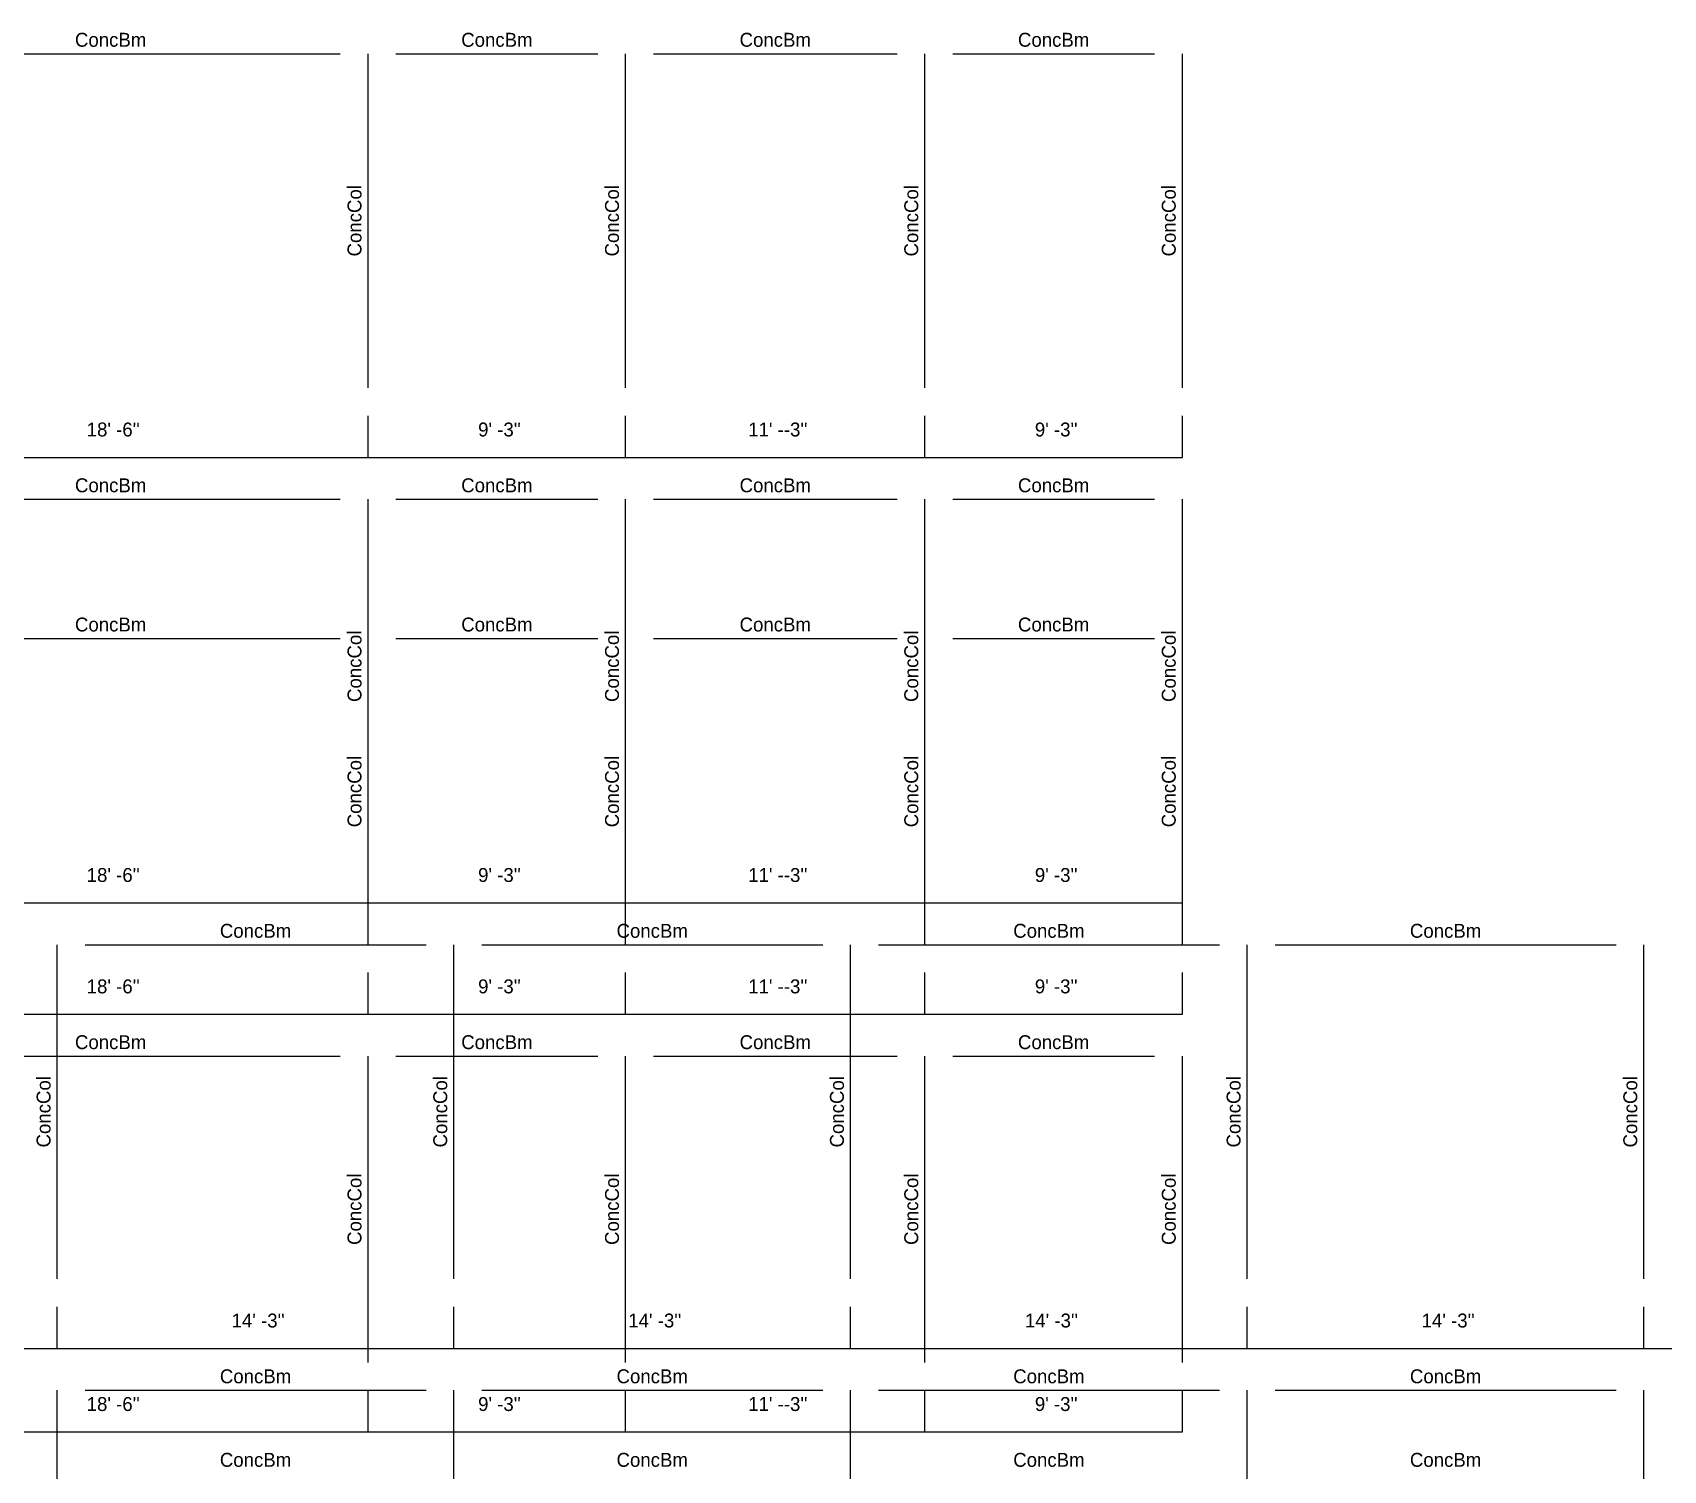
# Model space of a CAD drawing. Extents: x -38 to 2998, y -195 to 11529.
# Drawn here: x 1589 to 2292, y 3421 to 4041 of the extents above; entities that cross this region are included whole.
import ezdxf
from ezdxf.enums import TextEntityAlignment as Align

# ---------------------------------------------------------------- set-up
doc = ezdxf.new("R2010")
doc.units = 0
doc.header["$MEASUREMENT"] = 0
doc.layers.get('0').update_dxf_attribs({"linetype": 'CONTINUOUS'})
for name, color, linetype in [('CENTERLINES', 7, 'CONTINUOUS'), ('DIMENSIONS', 4, 'CONTINUOUS'), ('TEXT', 5, 'CONTINUOUS')]:
    doc.layers.add(name, color=color, linetype=linetype)
doc.dimstyles.get("Standard").update_dxf_attribs({"dimtxt": 0.18, "dimasz": 0.18, "dimexe": 0.18, "dimexo": 0.0625, "dimgap": 0.09, "dimtad": 0, "dimtih": 1, "dimtoh": 1, "dimdec": 4, "dimzin": 0, "dimtxsty": 'STANDARD', "dimcen": 0.09, "dimazin": 3, "dimtfac": 1, "dimtdec": 4, "dimtofl": 0, "dimtmove": 0, "dimatfit": 3, "dimtolj": 1, "dimtzin": 0})

# ---------------------------------------------------------------- blocks, each defined once
blk = doc.blocks.new('*D2181')
at = {"color": 1, "linetype": 'BYBLOCK'}
for points in [[(1433.73, 3478.77), (1432.67, 3477.71), (1425.25, 3470.29), (1424.19, 3469.23)], [(1604.73, 3478.77), (1603.67, 3477.71), (1596.25, 3470.29), (1595.19, 3469.23)]]:
    blk.add_solid(points, dxfattribs=at)
at = {"layer": 'DIMENSIONS', "color": 9, "linetype": 'BYBLOCK'}
for p, q in [((1428.96, 3474), (1428.96, 3492)), ((1599.96, 3474), (1599.96, 3492))]:
    blk.add_line(p, q, dxfattribs=at)
at = {"layer": 'DIMENSIONS', "color": 0, "linetype": 'BYBLOCK'}
blk.add_line((1428.96, 3474), (1599.96, 3474), dxfattribs=at)
at = {"layer": 'DIMENSIONS', "color": 0, "linetype": 'BYBLOCK', "insert": (1514.46, 3486), "char_height": 6, "attachment_point": 5}
blk.add_mtext("\\A1; 14' -3''", dxfattribs=at)
blk = doc.blocks.new('*D2182')
at = {"color": 1, "linetype": 'BYBLOCK'}
for points in [[(1604.73, 3478.77), (1603.67, 3477.71), (1596.25, 3470.29), (1595.19, 3469.23)], [(1775.73, 3478.77), (1774.67, 3477.71), (1767.25, 3470.29), (1766.19, 3469.23)]]:
    blk.add_solid(points, dxfattribs=at)
at = {"layer": 'DIMENSIONS', "color": 9, "linetype": 'BYBLOCK'}
for p, q in [((1599.96, 3474), (1599.96, 3492)), ((1770.96, 3474), (1770.96, 3492))]:
    blk.add_line(p, q, dxfattribs=at)
at = {"layer": 'DIMENSIONS', "color": 0, "linetype": 'BYBLOCK'}
blk.add_line((1599.96, 3474), (1770.96, 3474), dxfattribs=at)
at = {"layer": 'DIMENSIONS', "color": 0, "linetype": 'BYBLOCK', "insert": (1685.46, 3486), "char_height": 6, "attachment_point": 5}
blk.add_mtext("\\A1; 14' -3''", dxfattribs=at)
blk = doc.blocks.new('*D2183')
at = {"color": 1, "linetype": 'BYBLOCK'}
for points in [[(1775.73, 3478.77), (1774.67, 3477.71), (1767.25, 3470.29), (1766.19, 3469.23)], [(1946.73, 3478.77), (1945.67, 3477.71), (1938.25, 3470.29), (1937.19, 3469.23)]]:
    blk.add_solid(points, dxfattribs=at)
at = {"layer": 'DIMENSIONS', "color": 9, "linetype": 'BYBLOCK'}
for p, q in [((1770.96, 3474), (1770.96, 3492)), ((1941.96, 3474), (1941.96, 3492))]:
    blk.add_line(p, q, dxfattribs=at)
at = {"layer": 'DIMENSIONS', "color": 0, "linetype": 'BYBLOCK'}
blk.add_line((1770.96, 3474), (1941.96, 3474), dxfattribs=at)
at = {"layer": 'DIMENSIONS', "color": 0, "linetype": 'BYBLOCK', "insert": (1856.46, 3486), "char_height": 6, "attachment_point": 5}
blk.add_mtext("\\A1; 14' -3''", dxfattribs=at)
blk = doc.blocks.new('*D2184')
at = {"color": 1, "linetype": 'BYBLOCK'}
for points in [[(1946.73, 3478.77), (1945.67, 3477.71), (1938.25, 3470.29), (1937.19, 3469.23)], [(2117.73, 3478.77), (2116.67, 3477.71), (2109.25, 3470.29), (2108.19, 3469.23)]]:
    blk.add_solid(points, dxfattribs=at)
at = {"layer": 'DIMENSIONS', "color": 9, "linetype": 'BYBLOCK'}
for p, q in [((1941.96, 3474), (1941.96, 3492)), ((2112.96, 3474), (2112.96, 3492))]:
    blk.add_line(p, q, dxfattribs=at)
at = {"layer": 'DIMENSIONS', "color": 0, "linetype": 'BYBLOCK'}
blk.add_line((1941.96, 3474), (2112.96, 3474), dxfattribs=at)
at = {"layer": 'DIMENSIONS', "color": 0, "linetype": 'BYBLOCK', "insert": (2027.46, 3486), "char_height": 6, "attachment_point": 5}
blk.add_mtext("\\A1; 14' -3''", dxfattribs=at)
blk = doc.blocks.new('*D2185')
at = {"color": 1, "linetype": 'BYBLOCK'}
for points in [[(2117.73, 3478.77), (2116.67, 3477.71), (2109.25, 3470.29), (2108.19, 3469.23)], [(2288.73, 3478.77), (2287.67, 3477.71), (2280.25, 3470.29), (2279.19, 3469.23)]]:
    blk.add_solid(points, dxfattribs=at)
at = {"layer": 'DIMENSIONS', "color": 9, "linetype": 'BYBLOCK'}
for p, q in [((2112.96, 3474), (2112.96, 3492)), ((2283.96, 3474), (2283.96, 3492))]:
    blk.add_line(p, q, dxfattribs=at)
at = {"layer": 'DIMENSIONS', "color": 0, "linetype": 'BYBLOCK'}
blk.add_line((2112.96, 3474), (2283.96, 3474), dxfattribs=at)
at = {"layer": 'DIMENSIONS', "color": 0, "linetype": 'BYBLOCK', "insert": (2198.46, 3486), "char_height": 6, "attachment_point": 5}
blk.add_mtext("\\A1; 14' -3''", dxfattribs=at)
blk = doc.blocks.new('*D2186')
at = {"color": 1, "linetype": 'BYBLOCK'}
for points in [[(2288.73, 3478.77), (2287.67, 3477.71), (2280.25, 3470.29), (2279.19, 3469.23)], [(2459.73, 3478.77), (2458.67, 3477.71), (2451.25, 3470.29), (2450.19, 3469.23)]]:
    blk.add_solid(points, dxfattribs=at)
at = {"layer": 'DIMENSIONS', "color": 9, "linetype": 'BYBLOCK'}
for p, q in [((2283.96, 3474), (2283.96, 3492)), ((2454.96, 3474), (2454.96, 3492))]:
    blk.add_line(p, q, dxfattribs=at)
at = {"layer": 'DIMENSIONS', "color": 0, "linetype": 'BYBLOCK'}
blk.add_line((2283.96, 3474), (2454.96, 3474), dxfattribs=at)
at = {"layer": 'DIMENSIONS', "color": 0, "linetype": 'BYBLOCK', "insert": (2369.46, 3486), "char_height": 6, "attachment_point": 5}
blk.add_mtext("\\A1; 14' -3''", dxfattribs=at)
blk = doc.blocks.new('*D2203')
at = {"color": 1, "linetype": 'BYBLOCK'}
for points in [[(1516.77, 3670.77), (1515.71, 3669.71), (1508.29, 3662.29), (1507.23, 3661.23)], [(1738.77, 3670.77), (1737.71, 3669.71), (1730.29, 3662.29), (1729.23, 3661.23)]]:
    blk.add_solid(points, dxfattribs=at)
at = {"layer": 'DIMENSIONS', "color": 9, "linetype": 'BYBLOCK'}
for p, q in [((1512, 3666), (1512, 3684)), ((1734, 3666), (1734, 3684))]:
    blk.add_line(p, q, dxfattribs=at)
at = {"layer": 'DIMENSIONS', "color": 0, "linetype": 'BYBLOCK'}
blk.add_line((1512, 3666), (1734, 3666), dxfattribs=at)
at = {"layer": 'DIMENSIONS', "color": 0, "linetype": 'BYBLOCK', "insert": (1623, 3678), "char_height": 6, "attachment_point": 5}
blk.add_mtext("\\A1; 18' -6''", dxfattribs=at)
blk = doc.blocks.new('*D2204')
at = {"color": 1, "linetype": 'BYBLOCK'}
for points in [[(1738.77, 3670.77), (1737.71, 3669.71), (1730.29, 3662.29), (1729.23, 3661.23)], [(1849.77, 3670.77), (1848.71, 3669.71), (1841.29, 3662.29), (1840.23, 3661.23)]]:
    blk.add_solid(points, dxfattribs=at)
at = {"layer": 'DIMENSIONS', "color": 9, "linetype": 'BYBLOCK'}
for p, q in [((1734, 3666), (1734, 3684)), ((1845, 3666), (1845, 3684))]:
    blk.add_line(p, q, dxfattribs=at)
at = {"layer": 'DIMENSIONS', "color": 0, "linetype": 'BYBLOCK'}
blk.add_line((1734, 3666), (1845, 3666), dxfattribs=at)
at = {"layer": 'DIMENSIONS', "color": 0, "linetype": 'BYBLOCK', "insert": (1789.5, 3678), "char_height": 6, "attachment_point": 5}
blk.add_mtext("\\A1; 9' -3''", dxfattribs=at)
blk = doc.blocks.new('*D2205')
at = {"color": 1, "linetype": 'BYBLOCK'}
for points in [[(1849.77, 3670.77), (1848.71, 3669.71), (1841.29, 3662.29), (1840.23, 3661.23)], [(1978.77, 3670.77), (1977.71, 3669.71), (1970.29, 3662.29), (1969.23, 3661.23)]]:
    blk.add_solid(points, dxfattribs=at)
at = {"layer": 'DIMENSIONS', "color": 9, "linetype": 'BYBLOCK'}
for p, q in [((1845, 3666), (1845, 3684)), ((1974, 3666), (1974, 3684))]:
    blk.add_line(p, q, dxfattribs=at)
at = {"layer": 'DIMENSIONS', "color": 0, "linetype": 'BYBLOCK'}
blk.add_line((1845, 3666), (1974, 3666), dxfattribs=at)
at = {"layer": 'DIMENSIONS', "color": 0, "linetype": 'BYBLOCK', "insert": (1909.5, 3678), "char_height": 6, "attachment_point": 5}
blk.add_mtext("\\A1; 11' --3''", dxfattribs=at)
blk = doc.blocks.new('*D2206')
at = {"color": 1, "linetype": 'BYBLOCK'}
for points in [[(1978.77, 3670.77), (1977.71, 3669.71), (1970.29, 3662.29), (1969.23, 3661.23)], [(2089.77, 3670.77), (2088.71, 3669.71), (2081.29, 3662.29), (2080.23, 3661.23)]]:
    blk.add_solid(points, dxfattribs=at)
at = {"layer": 'DIMENSIONS', "color": 9, "linetype": 'BYBLOCK'}
for p, q in [((1974, 3666), (1974, 3684)), ((2085, 3666), (2085, 3684))]:
    blk.add_line(p, q, dxfattribs=at)
at = {"layer": 'DIMENSIONS', "color": 0, "linetype": 'BYBLOCK'}
blk.add_line((1974, 3666), (2085, 3666), dxfattribs=at)
at = {"layer": 'DIMENSIONS', "color": 0, "linetype": 'BYBLOCK', "insert": (2029.5, 3678), "char_height": 6, "attachment_point": 5}
blk.add_mtext("\\A1; 9' -3''", dxfattribs=at)
blk = doc.blocks.new('*D2219')
at = {"color": 1, "linetype": 'BYBLOCK'}
for points in [[(1516.77, 3862.77), (1515.71, 3861.71), (1508.29, 3854.29), (1507.23, 3853.23)], [(1738.77, 3862.77), (1737.71, 3861.71), (1730.29, 3854.29), (1729.23, 3853.23)]]:
    blk.add_solid(points, dxfattribs=at)
at = {"layer": 'DIMENSIONS', "color": 9, "linetype": 'BYBLOCK'}
for p, q in [((1512, 3858), (1512, 3876)), ((1734, 3858), (1734, 3876))]:
    blk.add_line(p, q, dxfattribs=at)
at = {"layer": 'DIMENSIONS', "color": 0, "linetype": 'BYBLOCK'}
blk.add_line((1512, 3858), (1734, 3858), dxfattribs=at)
at = {"layer": 'DIMENSIONS', "color": 0, "linetype": 'BYBLOCK', "insert": (1623, 3870), "char_height": 6, "attachment_point": 5}
blk.add_mtext("\\A1; 18' -6''", dxfattribs=at)
blk = doc.blocks.new('*D2220')
at = {"color": 1, "linetype": 'BYBLOCK'}
for points in [[(1738.77, 3862.77), (1737.71, 3861.71), (1730.29, 3854.29), (1729.23, 3853.23)], [(1849.77, 3862.77), (1848.71, 3861.71), (1841.29, 3854.29), (1840.23, 3853.23)]]:
    blk.add_solid(points, dxfattribs=at)
at = {"layer": 'DIMENSIONS', "color": 9, "linetype": 'BYBLOCK'}
for p, q in [((1734, 3858), (1734, 3876)), ((1845, 3858), (1845, 3876))]:
    blk.add_line(p, q, dxfattribs=at)
at = {"layer": 'DIMENSIONS', "color": 0, "linetype": 'BYBLOCK'}
blk.add_line((1734, 3858), (1845, 3858), dxfattribs=at)
at = {"layer": 'DIMENSIONS', "color": 0, "linetype": 'BYBLOCK', "insert": (1789.5, 3870), "char_height": 6, "attachment_point": 5}
blk.add_mtext("\\A1; 9' -3''", dxfattribs=at)
blk = doc.blocks.new('*D2221')
at = {"color": 1, "linetype": 'BYBLOCK'}
for points in [[(1849.77, 3862.77), (1848.71, 3861.71), (1841.29, 3854.29), (1840.23, 3853.23)], [(1978.77, 3862.77), (1977.71, 3861.71), (1970.29, 3854.29), (1969.23, 3853.23)]]:
    blk.add_solid(points, dxfattribs=at)
at = {"layer": 'DIMENSIONS', "color": 9, "linetype": 'BYBLOCK'}
for p, q in [((1845, 3858), (1845, 3876)), ((1974, 3858), (1974, 3876))]:
    blk.add_line(p, q, dxfattribs=at)
at = {"layer": 'DIMENSIONS', "color": 0, "linetype": 'BYBLOCK'}
blk.add_line((1845, 3858), (1974, 3858), dxfattribs=at)
at = {"layer": 'DIMENSIONS', "color": 0, "linetype": 'BYBLOCK', "insert": (1909.5, 3870), "char_height": 6, "attachment_point": 5}
blk.add_mtext("\\A1; 11' --3''", dxfattribs=at)
blk = doc.blocks.new('*D2222')
at = {"color": 1, "linetype": 'BYBLOCK'}
for points in [[(1978.77, 3862.77), (1977.71, 3861.71), (1970.29, 3854.29), (1969.23, 3853.23)], [(2089.77, 3862.77), (2088.71, 3861.71), (2081.29, 3854.29), (2080.23, 3853.23)]]:
    blk.add_solid(points, dxfattribs=at)
at = {"layer": 'DIMENSIONS', "color": 9, "linetype": 'BYBLOCK'}
for p, q in [((1974, 3858), (1974, 3876)), ((2085, 3858), (2085, 3876))]:
    blk.add_line(p, q, dxfattribs=at)
at = {"layer": 'DIMENSIONS', "color": 0, "linetype": 'BYBLOCK'}
blk.add_line((1974, 3858), (2085, 3858), dxfattribs=at)
at = {"layer": 'DIMENSIONS', "color": 0, "linetype": 'BYBLOCK', "insert": (2029.5, 3870), "char_height": 6, "attachment_point": 5}
blk.add_mtext("\\A1; 9' -3''", dxfattribs=at)
blk = doc.blocks.new('*D2673')
at = {"color": 1, "linetype": 'BYBLOCK'}
for points in [[(1516.77, 3442.77), (1515.71, 3441.71), (1508.29, 3434.29), (1507.23, 3433.23)], [(1738.77, 3442.77), (1737.71, 3441.71), (1730.29, 3434.29), (1729.23, 3433.23)]]:
    blk.add_solid(points, dxfattribs=at)
at = {"layer": 'DIMENSIONS', "color": 9, "linetype": 'BYBLOCK'}
for p, q in [((1512, 3438), (1512, 3456)), ((1734, 3438), (1734, 3456))]:
    blk.add_line(p, q, dxfattribs=at)
at = {"layer": 'DIMENSIONS', "color": 0, "linetype": 'BYBLOCK'}
blk.add_line((1512, 3438), (1734, 3438), dxfattribs=at)
at = {"layer": 'DIMENSIONS', "color": 0, "linetype": 'BYBLOCK', "insert": (1623, 3450), "char_height": 6, "attachment_point": 5}
blk.add_mtext("\\A1; 18' -6''", dxfattribs=at)
blk = doc.blocks.new('*D2674')
at = {"color": 1, "linetype": 'BYBLOCK'}
for points in [[(1738.77, 3442.77), (1737.71, 3441.71), (1730.29, 3434.29), (1729.23, 3433.23)], [(1849.77, 3442.77), (1848.71, 3441.71), (1841.29, 3434.29), (1840.23, 3433.23)]]:
    blk.add_solid(points, dxfattribs=at)
at = {"layer": 'DIMENSIONS', "color": 9, "linetype": 'BYBLOCK'}
for p, q in [((1734, 3438), (1734, 3456)), ((1845, 3438), (1845, 3456))]:
    blk.add_line(p, q, dxfattribs=at)
at = {"layer": 'DIMENSIONS', "color": 0, "linetype": 'BYBLOCK'}
blk.add_line((1734, 3438), (1845, 3438), dxfattribs=at)
at = {"layer": 'DIMENSIONS', "color": 0, "linetype": 'BYBLOCK', "insert": (1789.5, 3450), "char_height": 6, "attachment_point": 5}
blk.add_mtext("\\A1; 9' -3''", dxfattribs=at)
blk = doc.blocks.new('*D2675')
at = {"color": 1, "linetype": 'BYBLOCK'}
for points in [[(1849.77, 3442.77), (1848.71, 3441.71), (1841.29, 3434.29), (1840.23, 3433.23)], [(1978.77, 3442.77), (1977.71, 3441.71), (1970.29, 3434.29), (1969.23, 3433.23)]]:
    blk.add_solid(points, dxfattribs=at)
at = {"layer": 'DIMENSIONS', "color": 9, "linetype": 'BYBLOCK'}
for p, q in [((1845, 3438), (1845, 3456)), ((1974, 3438), (1974, 3456))]:
    blk.add_line(p, q, dxfattribs=at)
at = {"layer": 'DIMENSIONS', "color": 0, "linetype": 'BYBLOCK'}
blk.add_line((1845, 3438), (1974, 3438), dxfattribs=at)
at = {"layer": 'DIMENSIONS', "color": 0, "linetype": 'BYBLOCK', "insert": (1909.5, 3450), "char_height": 6, "attachment_point": 5}
blk.add_mtext("\\A1; 11' --3''", dxfattribs=at)
blk = doc.blocks.new('*D2676')
at = {"color": 1, "linetype": 'BYBLOCK'}
for points in [[(1978.77, 3442.77), (1977.71, 3441.71), (1970.29, 3434.29), (1969.23, 3433.23)], [(2089.77, 3442.77), (2088.71, 3441.71), (2081.29, 3434.29), (2080.23, 3433.23)]]:
    blk.add_solid(points, dxfattribs=at)
at = {"layer": 'DIMENSIONS', "color": 9, "linetype": 'BYBLOCK'}
for p, q in [((1974, 3438), (1974, 3456)), ((2085, 3438), (2085, 3456))]:
    blk.add_line(p, q, dxfattribs=at)
at = {"layer": 'DIMENSIONS', "color": 0, "linetype": 'BYBLOCK'}
blk.add_line((1974, 3438), (2085, 3438), dxfattribs=at)
at = {"layer": 'DIMENSIONS', "color": 0, "linetype": 'BYBLOCK', "insert": (2029.5, 3450), "char_height": 6, "attachment_point": 5}
blk.add_mtext("\\A1; 9' -3''", dxfattribs=at)
blk = doc.blocks.new('*D2689')
at = {"color": 1, "linetype": 'BYBLOCK'}
for points in [[(1516.77, 3622.77), (1515.71, 3621.71), (1508.29, 3614.29), (1507.23, 3613.23)], [(1738.77, 3622.77), (1737.71, 3621.71), (1730.29, 3614.29), (1729.23, 3613.23)]]:
    blk.add_solid(points, dxfattribs=at)
at = {"layer": 'DIMENSIONS', "color": 9, "linetype": 'BYBLOCK'}
for p, q in [((1512, 3618), (1512, 3636)), ((1734, 3618), (1734, 3636))]:
    blk.add_line(p, q, dxfattribs=at)
at = {"layer": 'DIMENSIONS', "color": 0, "linetype": 'BYBLOCK'}
blk.add_line((1512, 3618), (1734, 3618), dxfattribs=at)
at = {"layer": 'DIMENSIONS', "color": 0, "linetype": 'BYBLOCK', "insert": (1623, 3630), "char_height": 6, "attachment_point": 5}
blk.add_mtext("\\A1; 18' -6''", dxfattribs=at)
blk = doc.blocks.new('*D2690')
at = {"color": 1, "linetype": 'BYBLOCK'}
for points in [[(1738.77, 3622.77), (1737.71, 3621.71), (1730.29, 3614.29), (1729.23, 3613.23)], [(1849.77, 3622.77), (1848.71, 3621.71), (1841.29, 3614.29), (1840.23, 3613.23)]]:
    blk.add_solid(points, dxfattribs=at)
at = {"layer": 'DIMENSIONS', "color": 9, "linetype": 'BYBLOCK'}
for p, q in [((1734, 3618), (1734, 3636)), ((1845, 3618), (1845, 3636))]:
    blk.add_line(p, q, dxfattribs=at)
at = {"layer": 'DIMENSIONS', "color": 0, "linetype": 'BYBLOCK'}
blk.add_line((1734, 3618), (1845, 3618), dxfattribs=at)
at = {"layer": 'DIMENSIONS', "color": 0, "linetype": 'BYBLOCK', "insert": (1789.5, 3630), "char_height": 6, "attachment_point": 5}
blk.add_mtext("\\A1; 9' -3''", dxfattribs=at)
blk = doc.blocks.new('*D2691')
at = {"color": 1, "linetype": 'BYBLOCK'}
for points in [[(1849.77, 3622.77), (1848.71, 3621.71), (1841.29, 3614.29), (1840.23, 3613.23)], [(1978.77, 3622.77), (1977.71, 3621.71), (1970.29, 3614.29), (1969.23, 3613.23)]]:
    blk.add_solid(points, dxfattribs=at)
at = {"layer": 'DIMENSIONS', "color": 9, "linetype": 'BYBLOCK'}
for p, q in [((1845, 3618), (1845, 3636)), ((1974, 3618), (1974, 3636))]:
    blk.add_line(p, q, dxfattribs=at)
at = {"layer": 'DIMENSIONS', "color": 0, "linetype": 'BYBLOCK'}
blk.add_line((1845, 3618), (1974, 3618), dxfattribs=at)
at = {"layer": 'DIMENSIONS', "color": 0, "linetype": 'BYBLOCK', "insert": (1909.5, 3630), "char_height": 6, "attachment_point": 5}
blk.add_mtext("\\A1; 11' --3''", dxfattribs=at)
blk = doc.blocks.new('*D2692')
at = {"color": 1, "linetype": 'BYBLOCK'}
for points in [[(1978.77, 3622.77), (1977.71, 3621.71), (1970.29, 3614.29), (1969.23, 3613.23)], [(2089.77, 3622.77), (2088.71, 3621.71), (2081.29, 3614.29), (2080.23, 3613.23)]]:
    blk.add_solid(points, dxfattribs=at)
at = {"layer": 'DIMENSIONS', "color": 9, "linetype": 'BYBLOCK'}
for p, q in [((1974, 3618), (1974, 3636)), ((2085, 3618), (2085, 3636))]:
    blk.add_line(p, q, dxfattribs=at)
at = {"layer": 'DIMENSIONS', "color": 0, "linetype": 'BYBLOCK'}
blk.add_line((1974, 3618), (2085, 3618), dxfattribs=at)
at = {"layer": 'DIMENSIONS', "color": 0, "linetype": 'BYBLOCK', "insert": (2029.5, 3630), "char_height": 6, "attachment_point": 5}
blk.add_mtext("\\A1; 9' -3''", dxfattribs=at)
blk = doc.blocks.new('*D3143')
at = {"color": 1, "linetype": 'BYBLOCK'}
for points in [[(1516.77, 3442.77), (1515.71, 3441.71), (1508.29, 3434.29), (1507.23, 3433.23)], [(1738.77, 3442.77), (1737.71, 3441.71), (1730.29, 3434.29), (1729.23, 3433.23)]]:
    blk.add_solid(points, dxfattribs=at)
at = {"layer": 'DIMENSIONS', "color": 9, "linetype": 'BYBLOCK'}
for p, q in [((1512, 3438), (1512, 3456)), ((1734, 3438), (1734, 3456))]:
    blk.add_line(p, q, dxfattribs=at)
at = {"layer": 'DIMENSIONS', "color": 0, "linetype": 'BYBLOCK'}
blk.add_line((1512, 3438), (1734, 3438), dxfattribs=at)
at = {"layer": 'DIMENSIONS', "color": 0, "linetype": 'BYBLOCK', "insert": (1623, 3450), "char_height": 6, "attachment_point": 5}
blk.add_mtext("\\A1; 18' -6''", dxfattribs=at)
blk = doc.blocks.new('*D3144')
at = {"color": 1, "linetype": 'BYBLOCK'}
for points in [[(1738.77, 3442.77), (1737.71, 3441.71), (1730.29, 3434.29), (1729.23, 3433.23)], [(1849.77, 3442.77), (1848.71, 3441.71), (1841.29, 3434.29), (1840.23, 3433.23)]]:
    blk.add_solid(points, dxfattribs=at)
at = {"layer": 'DIMENSIONS', "color": 9, "linetype": 'BYBLOCK'}
for p, q in [((1734, 3438), (1734, 3456)), ((1845, 3438), (1845, 3456))]:
    blk.add_line(p, q, dxfattribs=at)
at = {"layer": 'DIMENSIONS', "color": 0, "linetype": 'BYBLOCK'}
blk.add_line((1734, 3438), (1845, 3438), dxfattribs=at)
at = {"layer": 'DIMENSIONS', "color": 0, "linetype": 'BYBLOCK', "insert": (1789.5, 3450), "char_height": 6, "attachment_point": 5}
blk.add_mtext("\\A1; 9' -3''", dxfattribs=at)
blk = doc.blocks.new('*D3145')
at = {"color": 1, "linetype": 'BYBLOCK'}
for points in [[(1849.77, 3442.77), (1848.71, 3441.71), (1841.29, 3434.29), (1840.23, 3433.23)], [(1978.77, 3442.77), (1977.71, 3441.71), (1970.29, 3434.29), (1969.23, 3433.23)]]:
    blk.add_solid(points, dxfattribs=at)
at = {"layer": 'DIMENSIONS', "color": 9, "linetype": 'BYBLOCK'}
for p, q in [((1845, 3438), (1845, 3456)), ((1974, 3438), (1974, 3456))]:
    blk.add_line(p, q, dxfattribs=at)
at = {"layer": 'DIMENSIONS', "color": 0, "linetype": 'BYBLOCK'}
blk.add_line((1845, 3438), (1974, 3438), dxfattribs=at)
at = {"layer": 'DIMENSIONS', "color": 0, "linetype": 'BYBLOCK', "insert": (1909.5, 3450), "char_height": 6, "attachment_point": 5}
blk.add_mtext("\\A1; 11' --3''", dxfattribs=at)
blk = doc.blocks.new('*D3146')
at = {"color": 1, "linetype": 'BYBLOCK'}
for points in [[(1978.77, 3442.77), (1977.71, 3441.71), (1970.29, 3434.29), (1969.23, 3433.23)], [(2089.77, 3442.77), (2088.71, 3441.71), (2081.29, 3434.29), (2080.23, 3433.23)]]:
    blk.add_solid(points, dxfattribs=at)
at = {"layer": 'DIMENSIONS', "color": 9, "linetype": 'BYBLOCK'}
for p, q in [((1974, 3438), (1974, 3456)), ((2085, 3438), (2085, 3456))]:
    blk.add_line(p, q, dxfattribs=at)
at = {"layer": 'DIMENSIONS', "color": 0, "linetype": 'BYBLOCK'}
blk.add_line((1974, 3438), (2085, 3438), dxfattribs=at)
at = {"layer": 'DIMENSIONS', "color": 0, "linetype": 'BYBLOCK', "insert": (2029.5, 3450), "char_height": 6, "attachment_point": 5}
blk.add_mtext("\\A1; 9' -3''", dxfattribs=at)
blk = doc.blocks.new('*D3159')
at = {"color": 1, "linetype": 'BYBLOCK'}
for points in [[(1516.77, 3622.77), (1515.71, 3621.71), (1508.29, 3614.29), (1507.23, 3613.23)], [(1738.77, 3622.77), (1737.71, 3621.71), (1730.29, 3614.29), (1729.23, 3613.23)]]:
    blk.add_solid(points, dxfattribs=at)
at = {"layer": 'DIMENSIONS', "color": 9, "linetype": 'BYBLOCK'}
for p, q in [((1512, 3618), (1512, 3636)), ((1734, 3618), (1734, 3636))]:
    blk.add_line(p, q, dxfattribs=at)
at = {"layer": 'DIMENSIONS', "color": 0, "linetype": 'BYBLOCK'}
blk.add_line((1512, 3618), (1734, 3618), dxfattribs=at)
at = {"layer": 'DIMENSIONS', "color": 0, "linetype": 'BYBLOCK', "insert": (1623, 3630), "char_height": 6, "attachment_point": 5}
blk.add_mtext("\\A1; 18' -6''", dxfattribs=at)
blk = doc.blocks.new('*D3160')
at = {"color": 1, "linetype": 'BYBLOCK'}
for points in [[(1738.77, 3622.77), (1737.71, 3621.71), (1730.29, 3614.29), (1729.23, 3613.23)], [(1849.77, 3622.77), (1848.71, 3621.71), (1841.29, 3614.29), (1840.23, 3613.23)]]:
    blk.add_solid(points, dxfattribs=at)
at = {"layer": 'DIMENSIONS', "color": 9, "linetype": 'BYBLOCK'}
for p, q in [((1734, 3618), (1734, 3636)), ((1845, 3618), (1845, 3636))]:
    blk.add_line(p, q, dxfattribs=at)
at = {"layer": 'DIMENSIONS', "color": 0, "linetype": 'BYBLOCK'}
blk.add_line((1734, 3618), (1845, 3618), dxfattribs=at)
at = {"layer": 'DIMENSIONS', "color": 0, "linetype": 'BYBLOCK', "insert": (1789.5, 3630), "char_height": 6, "attachment_point": 5}
blk.add_mtext("\\A1; 9' -3''", dxfattribs=at)
blk = doc.blocks.new('*D3161')
at = {"color": 1, "linetype": 'BYBLOCK'}
for points in [[(1849.77, 3622.77), (1848.71, 3621.71), (1841.29, 3614.29), (1840.23, 3613.23)], [(1978.77, 3622.77), (1977.71, 3621.71), (1970.29, 3614.29), (1969.23, 3613.23)]]:
    blk.add_solid(points, dxfattribs=at)
at = {"layer": 'DIMENSIONS', "color": 9, "linetype": 'BYBLOCK'}
for p, q in [((1845, 3618), (1845, 3636)), ((1974, 3618), (1974, 3636))]:
    blk.add_line(p, q, dxfattribs=at)
at = {"layer": 'DIMENSIONS', "color": 0, "linetype": 'BYBLOCK'}
blk.add_line((1845, 3618), (1974, 3618), dxfattribs=at)
at = {"layer": 'DIMENSIONS', "color": 0, "linetype": 'BYBLOCK', "insert": (1909.5, 3630), "char_height": 6, "attachment_point": 5}
blk.add_mtext("\\A1; 11' --3''", dxfattribs=at)
blk = doc.blocks.new('*D3162')
at = {"color": 1, "linetype": 'BYBLOCK'}
for points in [[(1978.77, 3622.77), (1977.71, 3621.71), (1970.29, 3614.29), (1969.23, 3613.23)], [(2089.77, 3622.77), (2088.71, 3621.71), (2081.29, 3614.29), (2080.23, 3613.23)]]:
    blk.add_solid(points, dxfattribs=at)
at = {"layer": 'DIMENSIONS', "color": 9, "linetype": 'BYBLOCK'}
for p, q in [((1974, 3618), (1974, 3636)), ((2085, 3618), (2085, 3636))]:
    blk.add_line(p, q, dxfattribs=at)
at = {"layer": 'DIMENSIONS', "color": 0, "linetype": 'BYBLOCK'}
blk.add_line((1974, 3618), (2085, 3618), dxfattribs=at)
at = {"layer": 'DIMENSIONS', "color": 0, "linetype": 'BYBLOCK', "insert": (2029.5, 3630), "char_height": 6, "attachment_point": 5}
blk.add_mtext("\\A1; 9' -3''", dxfattribs=at)

msp = doc.modelspace()

# ---------------------------------------------------------------- linework, layer by layer
at = {"layer": 'CENTERLINES', "color": 0, "linetype": 'CONTINUOUS'}
for p, q in [((1524, 4032), (1722, 4032)), ((1734, 3888), (1734, 4032)), ((1746, 4032), (1833, 4032)), ((1845, 3888), (1845, 4032)), ((1857, 4032), (1962, 4032)), ((1974, 3888), (1974, 4032)), ((1986, 4032), (2073, 4032)), ((2085, 3888), (2085, 4032)), ((1524, 3840), (1722, 3840)), ((1734, 3696), (1734, 3840)), ((1746, 3840), (1833, 3840)), ((1845, 3696), (1845, 3840)), ((1857, 3840), (1962, 3840)), ((1974, 3696), (1974, 3840)), ((1986, 3840), (2073, 3840)), ((2085, 3696), (2085, 3840)), ((1524, 3780), (1722, 3780)), ((1524, 3780), (1722, 3780)), ((1734, 3648), (1734, 3780)), ((1734, 3648), (1734, 3780)), ((1746, 3780), (1833, 3780)), ((1746, 3780), (1833, 3780)), ((1845, 3648), (1845, 3780)), ((1845, 3648), (1845, 3780)), ((1857, 3780), (1962, 3780)), ((1857, 3780), (1962, 3780)), ((1974, 3648), (1974, 3780)), ((1974, 3648), (1974, 3780)), ((1986, 3780), (2073, 3780)), ((1986, 3780), (2073, 3780)), ((2085, 3648), (2085, 3780)), ((2085, 3648), (2085, 3780)), ((1599.96, 3504), (1599.96, 3648)), ((1611.96, 3648), (1758.96, 3648)), ((1770.96, 3504), (1770.96, 3648)), ((1782.96, 3648), (1929.96, 3648)), ((1941.96, 3504), (1941.96, 3648)), ((1953.96, 3648), (2100.96, 3648)), ((2112.96, 3504), (2112.96, 3648)), ((2124.96, 3648), (2271.96, 3648)), ((2283.96, 3504), (2283.96, 3648)), ((1524, 3600), (1722, 3600)), ((1524, 3600), (1722, 3600)), ((1734, 3468), (1734, 3600)), ((1734, 3468), (1734, 3600)), ((1746, 3600), (1833, 3600)), ((1746, 3600), (1833, 3600)), ((1845, 3468), (1845, 3600)), ((1845, 3468), (1845, 3600)), ((1857, 3600), (1962, 3600)), ((1857, 3600), (1962, 3600)), ((1974, 3468), (1974, 3600)), ((1974, 3468), (1974, 3600)), ((1986, 3600), (2073, 3600)), ((1986, 3600), (2073, 3600)), ((2085, 3468), (2085, 3600)), ((2085, 3468), (2085, 3600)), ((1599.96, 3312), (1599.96, 3456)), ((1611.96, 3456), (1758.96, 3456)), ((1770.96, 3312), (1770.96, 3456)), ((1782.96, 3456), (1929.96, 3456)), ((1941.96, 3312), (1941.96, 3456)), ((1953.96, 3456), (2100.96, 3456)), ((2112.96, 3312), (2112.96, 3456)), ((2124.96, 3456), (2271.96, 3456)), ((2283.96, 3312), (2283.96, 3456))]:
    msp.add_line(p, q, dxfattribs=at)

# ---------------------------------------------------------------- texts
at = {"layer": 'TEXT', "color": 0}
for p in [(1623, 4038), (1789.5, 4038), (1909.5, 4038), (2029.5, 4038), (1623, 3846), (1789.5, 3846), (1909.5, 3846), (2029.5, 3846), (1623, 3786), (1623, 3786), (1789.5, 3786), (1789.5, 3786), (1909.5, 3786), (1909.5, 3786), (2029.5, 3786), (2029.5, 3786), (1685.46, 3654), (1856.46, 3654), (2027.46, 3654), (2198.46, 3654), (1623, 3606), (1623, 3606), (1789.5, 3606), (1789.5, 3606), (1909.5, 3606), (1909.5, 3606), (2029.5, 3606), (2029.5, 3606), (1685.46, 3462), (1856.46, 3462), (2027.46, 3462), (2198.46, 3462), (1685.46, 3426), (1685.46, 3426), (1856.46, 3426), (1856.46, 3426), (2027.46, 3426), (2027.46, 3426), (2198.46, 3426), (2198.46, 3426)]:
    msp.add_text('ConcBm', height=6, dxfattribs=at).set_placement(p, align=Align.MIDDLE)
for p in [(1728, 3960), (1839, 3960), (1968, 3960), (2079, 3960), (1728, 3768), (1839, 3768), (1968, 3768), (2079, 3768), (1728, 3714), (1728, 3714), (1839, 3714), (1839, 3714), (1968, 3714), (1968, 3714), (2079, 3714), (2079, 3714), (1593.96, 3576), (1764.96, 3576), (1935.96, 3576), (2106.96, 3576), (2277.96, 3576), (1728, 3534), (1728, 3534), (1839, 3534), (1839, 3534), (1968, 3534), (1968, 3534), (2079, 3534), (2079, 3534)]:
    msp.add_text('ConcCol', height=6, rotation=90, dxfattribs=at).set_placement(p, align=Align.MIDDLE)

# ---------------------------------------------------------------- dimensions: what is measured, and where the dimension line sits
at = {"layer": 'DIMENSIONS'}
for base, p1, p2, picture, middle in [((1734, 3858), (1512, 3846), (1734, 3846), '*D2219', (1623, 3846)), ((1845, 3858), (1734, 3846), (1845, 3846), '*D2220', (1789.5, 3846)), ((1974, 3858), (1845, 3846), (1974, 3846), '*D2221', (1909.5, 3846)), ((2085, 3858), (1974, 3846), (2085, 3846), '*D2222', (2029.5, 3846)), ((1734, 3666), (1512, 3654), (1734, 3654), '*D2203', (1623, 3654)), ((1845, 3666), (1734, 3654), (1845, 3654), '*D2204', (1789.5, 3654)), ((1974, 3666), (1845, 3654), (1974, 3654), '*D2205', (1909.5, 3654)), ((2085, 3666), (1974, 3654), (2085, 3654), '*D2206', (2029.5, 3654)), ((1734, 3618), (1512, 3606), (1734, 3606), '*D2689', (1623, 3606)), ((1734, 3618), (1512, 3606), (1734, 3606), '*D3159', (1623, 3606)), ((1845, 3618), (1734, 3606), (1845, 3606), '*D2690', (1789.5, 3606)), ((1845, 3618), (1734, 3606), (1845, 3606), '*D3160', (1789.5, 3606)), ((1974, 3618), (1845, 3606), (1974, 3606), '*D2691', (1909.5, 3606)), ((1974, 3618), (1845, 3606), (1974, 3606), '*D3161', (1909.5, 3606)), ((2085, 3618), (1974, 3606), (2085, 3606), '*D2692', (2029.5, 3606)), ((2085, 3618), (1974, 3606), (2085, 3606), '*D3162', (2029.5, 3606)), ((1599.96, 3474), (1428.96, 3462), (1599.96, 3462), '*D2181', (1514.46, 3462)), ((1770.96, 3474), (1599.96, 3462), (1770.96, 3462), '*D2182', (1685.46, 3462)), ((1941.96, 3474), (1770.96, 3462), (1941.96, 3462), '*D2183', (1856.46, 3462)), ((2112.96, 3474), (1941.96, 3462), (2112.96, 3462), '*D2184', (2027.46, 3462)), ((2283.96, 3474), (2112.96, 3462), (2283.96, 3462), '*D2185', (2198.46, 3462)), ((2454.96, 3474), (2283.96, 3462), (2454.96, 3462), '*D2186', (2369.46, 3462)), ((1734, 3438), (1512, 3426), (1734, 3426), '*D2673', (1623, 3426)), ((1734, 3438), (1512, 3426), (1734, 3426), '*D3143', (1623, 3426)), ((1845, 3438), (1734, 3426), (1845, 3426), '*D2674', (1789.5, 3426)), ((1845, 3438), (1734, 3426), (1845, 3426), '*D3144', (1789.5, 3426)), ((1974, 3438), (1845, 3426), (1974, 3426), '*D2675', (1909.5, 3426)), ((1974, 3438), (1845, 3426), (1974, 3426), '*D3145', (1909.5, 3426)), ((2085, 3438), (1974, 3426), (2085, 3426), '*D2676', (2029.5, 3426)), ((2085, 3438), (1974, 3426), (2085, 3426), '*D3146', (2029.5, 3426))]:
    dim = msp.add_linear_dim(base=base, p1=p1, p2=p2, dimstyle='STANDARD', dxfattribs=at)
    dim.commit()
    dim.dimension.update_dxf_attribs({"geometry": picture, "text_midpoint": middle})

doc.saveas('drawing.dxf')
